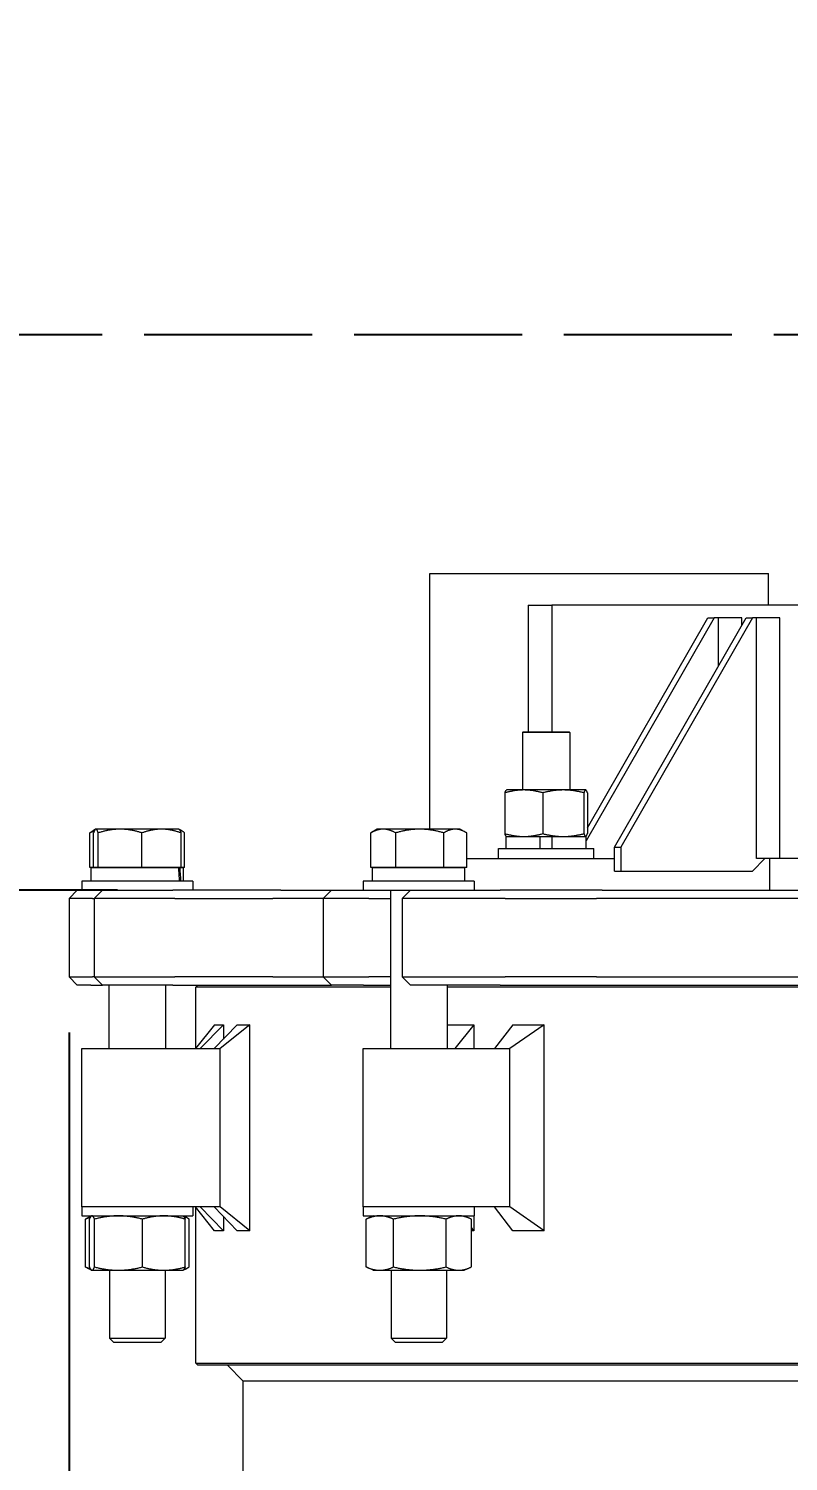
# Model space of a CAD drawing. Header units: inches. Extents: x 17 to 469, y 7 to 301.
# Drawn here: x 70.73 to 82.72, y 114.96 to 137.58 of the extents above; entities that cross this region are included whole.
import ezdxf

# ---------------------------------------------------------------- set-up
doc = ezdxf.new("R2010")
doc.units = ezdxf.units.IN
doc.header["$LTSCALE"] = 14
doc.header["$MEASUREMENT"] = 0
doc.linetypes.add('DASHED_SPACE', pattern=[0.2067, 0.1654, -0.0413])
for name, color, linetype, lineweight in [('Dimension (ANSI)', 7, 'Continuous', 25), ('Sketch Geometry (ANSI)', 7, 'Continuous', 25), ('Symbol (ANSI)', 7, 'Continuous', 25), ('Visible (ANSI)', 7, 'Continuous', 50)]:
    doc.layers.add(name, color=color, linetype=linetype, lineweight=lineweight)
doc.styles.add('MEMCOR Medium', font='arial.ttf')
doc.dimstyles.new('Default (ANSI)', dxfattribs={"dimscale": 14, "dimtxt": 0.15, "dimasz": 0.098425, "dimexe": 0.125, "dimexo": 0.0625, "dimgap": 0.031496, "dimtad": 0, "dimtih": 1, "dimtoh": 1, "dimdec": 4, "dimrnd": 1e-08, "dimzin": 3, "dimdsep": 46, "dimlunit": 5, "dimtxsty": 'MEMCOR Medium', "dimcen": 0.09, "dimdle": 0.393701, "dimclrd": 256, "dimclre": 256, "dimclrt": 256, "dimadec": 0, "dimazin": 1, "dimtfac": 0.8, "dimtofl": 0, "dimtmove": 0, "dimatfit": 3, "dimfxl": 1, "dimfrac": 1, "dimtolj": 1, "dimtzin": 4, "dimlwd": -1, "dimlwe": -1, "dimarcsym": 0})
doc.dimstyles.new('Default (ANSI)$7', dxfattribs={"dimscale": 14, "dimtxt": 0.15, "dimasz": 0.098425, "dimexe": 0.125, "dimexo": 0.0625, "dimgap": 0.031496, "dimtad": 0, "dimtih": 1, "dimtoh": 1, "dimdec": 4, "dimrnd": 1e-08, "dimzin": 3, "dimdsep": 46, "dimlunit": 5, "dimtxsty": 'MEMCOR Medium', "dimcen": 0.09, "dimdle": 0.393701, "dimclrd": 256, "dimclre": 256, "dimclrt": 256, "dimadec": 0, "dimazin": 1, "dimtfac": 0.8, "dimtofl": 0, "dimtmove": 0, "dimatfit": 3, "dimfxl": 1, "dimfrac": 1, "dimtolj": 1, "dimtzin": 4, "dimlwd": -1, "dimlwe": -1, "dimarcsym": 0})
doc.dimstyles.new('Default (ANSI)-01', dxfattribs={"dimscale": 14, "dimtxt": 0.15, "dimasz": 0.098425, "dimexe": 0.125, "dimexo": 0.0625, "dimgap": 0.031496, "dimtad": 0, "dimtih": 1, "dimtoh": 1, "dimdec": 4, "dimrnd": 1e-08, "dimzin": 3, "dimdsep": 46, "dimlunit": 5, "dimtxsty": 'MEMCOR Medium', "dimcen": 0.09, "dimdle": 0.393701, "dimclrd": 256, "dimclre": 256, "dimclrt": 256, "dimadec": 0, "dimazin": 1, "dimtfac": 0.8, "dimtofl": 0, "dimtmove": 0, "dimatfit": 3, "dimfxl": 1, "dimfrac": 1, "dimtolj": 1, "dimtzin": 4, "dimlwd": -1, "dimlwe": -1, "dimarcsym": 0})

# ---------------------------------------------------------------- blocks, each defined once
blk = doc.blocks.new('*D20')
at = {"layer": 'Defpoints', "color": 0, "transparency": 16777216}
for p in [(71.369, 122.609), (118.365, 122.609), (118.365, 112.216)]:
    blk.add_point(p, dxfattribs=at)
at = {"layer": 'Dimension (ANSI)', "transparency": 16777216}
for p, q in [((71.369, 121.734), (71.369, 110.466)), ((118.365, 121.734), (118.365, 110.466)), ((72.747, 112.216), (116.987, 112.216)), ((118.365, 112.216), (119.743, 112.216))]:
    blk.add_line(p, q, dxfattribs=at)
for points in [[(72.747, 112.445), (72.747, 111.986), (71.369, 112.216)], [(116.987, 112.445), (116.987, 111.986), (118.365, 112.216)]]:
    blk.add_solid(points, dxfattribs=at)
at = {"layer": 'Dimension (ANSI)', "transparency": 16777216, "char_height": 2.1, "attachment_point": 5, "style": 'MEMCOR Medium'}
for s, insert in [('\\A1; 47 in', (128.142, 113.707)), ('\\A1;[1193.7 mm]', (128.142, 110.429))]:
    blk.add_mtext(s, dxfattribs=dict(at, insert=insert))
blk = doc.blocks.new('*D21')
at = {"layer": 'Defpoints', "color": 0, "transparency": 16777216}
for p in [(73.008, 123.979), (40.7, 40.229), (74.632, 40.229)]:
    blk.add_point(p, dxfattribs=at)
at = {"layer": 'Dimension (ANSI)', "transparency": 16777216}
for p, q in [((72.133, 123.979), (38.95, 123.979)), ((40.7, 122.601), (40.7, 96.498)), ((40.7, 41.607), (40.7, 88.609)), ((73.757, 40.229), (38.95, 40.229))]:
    blk.add_line(p, q, dxfattribs=at)
for points in [[(40.47, 122.601), (40.929, 122.601), (40.7, 123.979)], [(40.47, 41.607), (40.929, 41.607), (40.7, 40.229)]]:
    blk.add_solid(points, dxfattribs=at)
at = {"layer": 'Dimension (ANSI)', "transparency": 16777216, "char_height": 2.1, "attachment_point": 5, "style": 'MEMCOR Medium'}
for s, insert in [('\\A1; 83{\\H0.8x;\\S3#4;} in', (40.7, 94.711)), ('\\A1;[2127.2 mm]', (40.7, 90.767))]:
    blk.add_mtext(s, dxfattribs=dict(at, insert=insert))
blk = doc.blocks.new('*D23')
at = {"layer": 'Defpoints', "color": 0, "transparency": 16777216}
for p in [(43.51, 148.744), (43.51, 132.744), (51.605, 132.744)]:
    blk.add_point(p, dxfattribs=at)
at = {"layer": 'Dimension (ANSI)', "transparency": 16777216}
for p, q in [((51.605, 147.366), (51.605, 144.026)), ((51.605, 134.122), (51.605, 137.463))]:
    blk.add_line(p, q, dxfattribs=at)
for points in [[(51.375, 147.366), (51.835, 147.366), (51.605, 148.744)], [(51.375, 134.122), (51.835, 134.122), (51.605, 132.744)]]:
    blk.add_solid(points, dxfattribs=at)
at = {"layer": 'Dimension (ANSI)', "transparency": 16777216, "insert": (51.605, 140.744), "char_height": 2.1, "attachment_point": 5, "style": 'MEMCOR Medium'}
blk.add_mtext('\\A1;\\fArial|b0|i0;\\H2.1000;16 in [406.4 mm]\\P\\fArial|b0|i0;\\H2.1000; MIN. FOR TANK HEAD REMOVAL', dxfattribs=at)
blk = doc.blocks.new('*D27')
at = {"layer": 'Defpoints', "color": 0, "transparency": 16777216}
for p in [(28.833, 132.744), (29.234, 132.744), (74.632, 40.229)]:
    blk.add_point(p, dxfattribs=at)
at = {"layer": 'Dimension (ANSI)', "transparency": 16777216}
for p, q in [((29.234, 131.366), (29.234, 82.85)), ((29.234, 41.607), (29.234, 74.985)), ((73.757, 40.229), (27.484, 40.229))]:
    blk.add_line(p, q, dxfattribs=at)
for points in [[(29.004, 131.366), (29.464, 131.366), (29.234, 132.744)], [(29.004, 41.607), (29.464, 41.607), (29.234, 40.229)]]:
    blk.add_solid(points, dxfattribs=at)
at = {"layer": 'Dimension (ANSI)', "transparency": 16777216, "char_height": 2.1, "attachment_point": 5, "style": 'MEMCOR Medium'}
for s, insert in [('\\A1; 92{\\H0.8x;\\S1#2;} in', (29.234, 81.063)), ('\\A1;[2349.9 mm]', (29.234, 77.131))]:
    blk.add_mtext(s, dxfattribs=dict(at, insert=insert))

msp = doc.modelspace()

# ---------------------------------------------------------------- linework, layer by layer
at = {"layer": 'Sketch Geometry (ANSI)', "linetype": 'DASHED_SPACE', "ltscale": 1.144592}
msp.add_line((124.887172, 132.744368), (28.832773, 132.744368), dxfattribs=at)
at = {"layer": 'Visible (ANSI)', "linetype": 'Continuous', "lineweight": 18}
for p, q in [((77.060995, 128.979368), (77.842445, 128.979368)), ((77.060995, 124.942997), (77.060995, 128.979368)), ((77.842445, 128.979368), (81.062063, 128.979368)), ((81.062063, 128.979368), (82.035078, 128.979368)), ((82.035078, 128.979368), (82.397923, 128.979368)), ((82.397923, 128.979368), (82.403459, 128.979368)), ((82.403459, 128.479368), (82.403459, 128.979368)), ((78.611613, 128.479368), (78.984824, 128.479368)), ((78.611613, 128.479368), (78.611613, 126.479368)), ((83.134999, 128.479368), (78.984824, 128.479368)), ((78.984824, 128.479368), (78.984824, 126.479368)), ((81.549302, 128.279368), (79.529069, 124.758175)), ((79.546932, 124.964098), (81.44902, 128.279368)), ((79.973792, 124.659368), (82.050715, 128.279368)), ((82.150997, 128.279368), (80.074075, 124.659368)), ((81.44902, 128.279368), (81.549302, 128.279368)), ((81.615431, 128.279368), (81.549302, 128.279368)), ((81.984257, 128.279368), (81.615431, 128.279368)), ((81.615431, 127.520684), (81.615431, 128.279368)), ((81.984257, 128.163535), (81.984257, 128.279368)), ((82.050715, 128.279368), (82.150997, 128.279368)), ((82.217126, 128.279368), (82.150997, 128.279368)), ((82.585952, 128.279368), (82.217126, 128.279368)), ((82.217126, 124.479368), (82.217126, 128.279368)), ((82.585952, 124.479368), (82.585952, 128.279368)), ((78.534069, 126.479368), (78.521569, 126.466868)), ((79.271569, 126.466868), (78.521569, 126.466868)), ((78.521569, 126.466868), (78.521569, 125.561368)), ((78.534069, 126.479368), (79.259069, 126.479368)), ((79.259069, 126.479368), (79.271569, 126.466868)), ((79.271569, 126.466868), (79.271569, 125.561368)), ((78.271569, 125.561368), (78.269794, 125.560541)), ((78.544255, 125.561368), (78.271569, 125.561368)), ((79.167486, 125.561368), (78.544255, 125.561368)), ((79.5198, 125.561368), (79.167486, 125.561368)), ((79.521569, 125.561368), (79.5198, 125.561368)), ((79.521569, 125.561368), (79.523343, 125.560541)), ((78.246206, 125.516282), (78.246206, 124.872454)), ((78.842304, 125.516282), (78.842304, 124.872454)), ((79.492667, 125.516282), (79.492667, 124.872454)), ((79.546932, 125.516282), (79.546932, 124.872454)), ((71.699248, 124.338997), (71.699248, 124.884405)), ((71.78644, 124.9412), (71.746809, 124.918319)), ((71.755889, 124.338997), (71.755889, 124.884405)), ((71.789553, 124.942997), (71.78644, 124.9412)), ((71.79265, 124.942997), (71.789553, 124.942997)), ((72.174243, 124.942997), (71.79265, 124.942997)), ((71.829411, 124.338997), (71.829411, 124.884405)), ((72.827146, 124.942997), (72.174243, 124.942997)), ((72.519075, 124.338997), (72.519075, 124.884405)), ((73.101553, 124.942997), (72.827146, 124.942997)), ((73.101553, 124.942997), (73.104665, 124.9412)), ((73.104665, 124.9412), (73.144296, 124.918319)), ((73.135216, 124.338997), (73.135216, 124.884405)), ((73.191857, 124.338997), (73.191857, 124.884405)), ((76.129096, 124.338997), (76.129096, 124.884405)), ((76.230389, 124.942997), (76.138397, 124.889885)), ((76.325771, 124.942997), (76.230389, 124.942997)), ((76.901092, 124.942997), (76.325771, 124.942997)), ((76.522445, 124.338997), (76.522445, 124.884405)), ((77.46171, 124.942997), (76.901092, 124.942997)), ((77.279739, 124.338997), (77.279739, 124.884405)), ((77.542389, 124.942997), (77.46171, 124.942997)), ((77.542389, 124.942997), (77.634381, 124.889885)), ((77.643682, 124.338997), (77.643682, 124.884405)), ((78.146569, 124.639368), (79.646569, 124.639368)), ((78.146569, 124.479368), (78.146569, 124.639368)), ((78.264069, 124.827368), (78.802569, 124.827368)), ((78.264069, 124.639368), (78.264069, 124.827368)), ((78.271569, 124.827368), (78.269794, 124.828195)), ((78.802569, 124.639368), (78.802569, 124.827368)), ((78.802569, 124.827368), (78.990569, 124.827368)), ((78.990569, 124.639368), (78.990569, 124.827368)), ((78.990569, 124.827368), (79.529069, 124.827368)), ((79.521569, 124.827368), (79.523343, 124.828195)), ((79.529069, 124.639368), (79.529069, 124.827368)), ((79.646569, 124.479368), (79.646569, 124.639368)), ((79.973792, 124.659368), (80.074075, 124.659368)), ((79.973792, 124.279368), (79.973792, 124.659368)), ((80.074075, 124.659368), (80.074075, 124.279368)), ((77.643682, 124.479368), (77.730459, 124.479368)), ((77.730459, 124.479368), (78.320582, 124.479368)), ((78.320582, 124.479368), (79.973792, 124.479368)), ((82.150997, 124.279368), (82.346933, 124.479368)), ((82.420295, 124.479368), (82.217126, 124.479368)), ((83.523403, 124.479368), (82.420295, 124.479368)), ((82.420295, 124.479368), (82.420295, 123.979368)), ((71.755889, 124.338997), (71.699248, 124.338997)), ((71.716053, 124.338993), (73.097949, 124.338993)), ((71.716053, 124.119993), (71.716053, 124.338993)), ((71.79265, 124.338997), (71.755889, 124.338997)), ((71.789553, 124.338997), (71.789553, 124.338993)), ((71.829411, 124.338997), (71.79265, 124.338997)), ((72.174243, 124.338997), (71.829411, 124.338997)), ((72.519075, 124.338997), (72.174243, 124.338997)), ((72.827146, 124.338997), (72.519075, 124.338997)), ((73.135216, 124.338997), (72.827146, 124.338997)), ((73.097949, 124.338993), (73.120592, 124.338993)), ((73.101553, 124.338997), (73.101553, 124.338993)), ((73.120592, 124.338993), (73.175053, 124.338993)), ((73.191857, 124.338997), (73.135216, 124.338997)), ((73.175053, 124.119993), (73.175053, 124.338993)), ((76.325771, 124.338997), (76.129096, 124.338997)), ((76.156889, 124.338993), (77.615806, 124.338993)), ((76.156889, 124.119993), (76.156889, 124.338993)), ((76.230389, 124.338997), (76.230389, 124.338993)), ((76.522445, 124.338997), (76.325771, 124.338997)), ((76.901092, 124.338997), (76.522445, 124.338997)), ((77.279739, 124.338997), (76.901092, 124.338997)), ((77.46171, 124.338997), (77.279739, 124.338997)), ((77.643682, 124.338997), (77.46171, 124.338997)), ((77.542389, 124.338997), (77.542389, 124.338993)), ((77.615889, 124.119993), (77.615889, 124.276469)), ((79.973792, 124.279368), (80.074075, 124.279368)), ((80.074075, 124.279368), (82.150997, 124.279368)), ((71.499171, 123.979368), (71.369171, 123.849368)), ((71.499171, 123.979368), (71.51333, 123.979368)), ((71.51333, 123.979368), (71.566112, 123.979368)), ((71.566112, 123.979368), (71.570553, 123.979368)), ((73.320553, 124.119993), (71.570553, 124.119993)), ((71.570553, 124.119993), (71.570553, 123.979368)), ((71.570553, 123.979368), (71.897674, 123.979368)), ((71.897674, 123.979368), (71.767674, 123.849368)), ((71.897674, 123.979368), (71.901589, 123.979368)), ((71.901589, 123.979368), (71.975302, 123.979368)), ((71.975302, 123.979368), (73.007806, 123.979368)), ((73.973603, 123.979368), (73.007806, 123.979368)), ((73.320553, 124.119993), (73.320553, 123.979368)), ((74.708087, 123.979368), (73.973603, 123.979368)), ((74.708087, 123.979368), (75.510094, 123.979368)), ((75.510094, 123.979368), (75.380094, 123.849368)), ((75.510094, 123.979368), (75.676833, 123.979368)), ((75.676833, 123.979368), (75.845656, 123.979368)), ((75.845656, 123.979368), (76.011389, 123.979368)), ((77.761389, 124.119993), (76.011389, 124.119993)), ((76.011389, 124.119993), (76.011389, 123.979368)), ((76.011389, 123.979368), (76.757038, 123.979368)), ((76.438889, 123.979368), (76.438889, 121.479368)), ((76.757038, 123.979368), (76.627038, 123.849368)), ((76.757038, 123.979368), (76.785642, 123.979368)), ((76.785642, 123.979368), (76.971249, 123.979368)), ((76.971249, 123.979368), (78.16951, 123.979368)), ((77.761389, 124.119993), (77.761389, 123.979368)), ((78.944019, 123.979368), (78.16951, 123.979368)), ((79.781544, 123.979368), (78.944019, 123.979368)), ((79.781544, 123.979368), (83.182569, 123.979368)), ((71.385446, 123.849368), (71.369171, 123.849368)), ((71.369171, 123.849368), (71.369171, 122.609368)), ((71.438517, 123.849368), (71.385446, 123.849368)), ((71.739523, 123.849368), (71.438517, 123.849368)), ((71.739523, 123.849368), (71.767674, 123.849368)), ((71.775831, 123.849368), (71.767674, 123.849368)), ((71.767674, 123.849368), (71.767674, 122.609368)), ((71.849948, 123.849368), (71.775831, 123.849368)), ((73.036734, 123.849368), (71.849948, 123.849368)), ((73.036734, 123.849368), (74.002531, 123.849368)), ((74.002531, 123.849368), (74.585454, 123.849368)), ((75.380094, 123.849368), (74.585454, 123.849368)), ((75.571748, 123.849368), (75.380094, 123.849368)), ((75.380094, 123.849368), (75.380094, 122.609368)), ((75.741495, 123.849368), (75.571748, 123.849368)), ((76.097676, 123.849368), (75.741495, 123.849368)), ((76.097676, 123.849368), (76.438889, 123.849368)), ((76.686628, 123.849368), (76.627038, 123.849368)), ((76.627038, 123.849368), (76.627038, 122.609368)), ((76.873252, 123.849368), (76.686628, 123.849368)), ((78.250564, 123.849368), (76.873252, 123.849368)), ((78.250564, 123.849368), (79.025072, 123.849368)), ((79.025072, 123.849368), (79.689775, 123.849368)), ((83.052569, 123.849368), (79.689775, 123.849368)), ((71.369171, 122.609368), (71.385446, 122.609368)), ((71.499171, 122.479368), (71.369171, 122.609368)), ((71.385446, 122.609368), (71.438517, 122.609368)), ((71.438517, 122.609368), (71.739523, 122.609368)), ((71.767674, 122.609368), (71.739523, 122.609368)), ((71.767674, 122.609368), (71.775831, 122.609368)), ((71.897674, 122.479368), (71.767674, 122.609368)), ((71.775831, 122.609368), (71.849948, 122.609368)), ((71.849948, 122.609368), (73.036734, 122.609368)), ((74.002531, 122.609368), (73.036734, 122.609368)), ((74.585454, 122.609368), (74.002531, 122.609368)), ((74.585454, 122.609368), (75.380094, 122.609368)), ((75.380094, 122.609368), (75.571748, 122.609368)), ((75.510094, 122.479368), (75.380094, 122.609368)), ((75.571748, 122.609368), (75.741495, 122.609368)), ((75.741495, 122.609368), (76.097676, 122.609368)), ((76.438889, 122.609368), (76.097676, 122.609368)), ((76.627038, 122.609368), (76.686628, 122.609368)), ((76.757038, 122.479368), (76.627038, 122.609368)), ((76.686628, 122.609368), (76.873252, 122.609368)), ((76.873252, 122.609368), (78.250564, 122.609368)), ((79.025072, 122.609368), (78.250564, 122.609368)), ((79.689775, 122.609368), (79.025072, 122.609368)), ((79.689775, 122.609368), (83.052569, 122.609368)), ((71.51333, 122.479368), (71.499171, 122.479368)), ((71.566112, 122.479368), (71.51333, 122.479368)), ((71.710595, 122.479368), (71.566112, 122.479368)), ((71.710595, 122.479368), (71.897674, 122.479368)), ((71.901589, 122.479368), (71.897674, 122.479368)), ((71.975302, 122.479368), (71.901589, 122.479368)), ((73.007806, 122.479368), (71.975302, 122.479368)), ((71.998053, 122.479368), (71.998053, 121.479368)), ((72.893053, 122.479368), (72.893053, 121.479368)), ((73.007806, 122.479368), (73.973603, 122.479368)), ((73.399379, 122.479368), (73.368129, 122.448118)), ((76.438889, 122.448118), (73.368129, 122.448118)), ((73.368129, 121.484419), (73.368129, 122.448118)), ((73.973603, 122.479368), (74.508048, 122.479368)), ((74.508048, 122.479368), (75.510094, 122.479368)), ((75.676833, 122.479368), (75.510094, 122.479368)), ((75.845656, 122.479368), (75.676833, 122.479368)), ((76.016622, 122.479368), (75.845656, 122.479368)), ((76.016622, 122.479368), (76.438889, 122.479368)), ((76.785642, 122.479368), (76.757038, 122.479368)), ((76.971249, 122.479368), (76.785642, 122.479368)), ((78.16951, 122.479368), (76.971249, 122.479368)), ((77.333889, 122.479368), (77.333889, 121.479368)), ((84.441, 122.448118), (77.333889, 122.448118)), ((78.16951, 122.479368), (78.944019, 122.479368)), ((78.944019, 122.479368), (79.478826, 122.479368)), ((79.478826, 122.479368), (83.182569, 122.479368)), ((73.664491, 121.85416), (73.364081, 121.479368)), ((73.803272, 121.85416), (73.436029, 121.479368)), ((74.02198, 121.85416), (73.65855, 121.479368)), ((73.664491, 121.85416), (73.803272, 121.85416)), ((74.220701, 121.85416), (73.753492, 121.479368)), ((73.803272, 121.85416), (73.803272, 121.628615)), ((74.02198, 121.85416), (74.220701, 121.85416)), ((74.220701, 118.604576), (74.220701, 121.85416)), ((77.333889, 121.85416), (77.756488, 121.85416)), ((77.756488, 121.85416), (77.458168, 121.479368)), ((77.756488, 121.85416), (77.756488, 121.479368)), ((78.369294, 121.85416), (78.081658, 121.479368)), ((78.866157, 121.85416), (78.324687, 121.479368)), ((78.369294, 121.85416), (78.866157, 121.85416)), ((78.866157, 118.604576), (78.866157, 121.85416)), ((71.570553, 121.479368), (72.640258, 121.479368)), ((71.570553, 118.979368), (71.570553, 121.479368)), ((72.640258, 121.479368), (73.753492, 121.479368)), ((73.753492, 118.979368), (73.753492, 121.479368)), ((76.011389, 121.479368), (77.431943, 121.479368)), ((76.011389, 118.979368), (76.011389, 121.479368)), ((77.431943, 121.479368), (78.324687, 121.479368)), ((78.324687, 118.979368), (78.324687, 121.479368)), ((72.640258, 118.979368), (71.570553, 118.979368)), ((72.640258, 118.979368), (71.570553, 118.979368)), ((71.570553, 118.979368), (71.570553, 118.838743)), ((73.753492, 118.979368), (72.640258, 118.979368)), ((73.320553, 118.979368), (73.320553, 118.838743)), ((73.664491, 118.604576), (73.364081, 118.979368)), ((73.368129, 116.510618), (73.368129, 118.974317)), ((73.803272, 118.604576), (73.436029, 118.979368)), ((74.02198, 118.604576), (73.65855, 118.979368)), ((74.220701, 118.604576), (73.753492, 118.979368)), ((77.431943, 118.979368), (76.011389, 118.979368)), ((77.431943, 118.979368), (76.011389, 118.979368)), ((76.011389, 118.979368), (76.011389, 118.838743)), ((78.324687, 118.979368), (77.431943, 118.979368)), ((77.761389, 118.979368), (77.761389, 118.838743)), ((78.369294, 118.604576), (78.081658, 118.979368)), ((78.866157, 118.604576), (78.324687, 118.979368)), ((71.570553, 118.838743), (73.320553, 118.838743)), ((71.627575, 118.03161), (71.627575, 118.786876)), ((71.723142, 118.837153), (71.679704, 118.816897)), ((71.689656, 118.03161), (71.689656, 118.786876)), ((71.726553, 118.838743), (71.723142, 118.837153)), ((71.770239, 118.03161), (71.770239, 118.786876)), ((72.526136, 118.03161), (72.526136, 118.786876)), ((73.164553, 118.838743), (73.167964, 118.837153)), ((73.167964, 118.837153), (73.211401, 118.816897)), ((73.201449, 118.03161), (73.201449, 118.786876)), ((73.26353, 118.03161), (73.26353, 118.786876)), ((73.803272, 118.830121), (73.803272, 118.604576)), ((76.011389, 118.838743), (77.761389, 118.838743)), ((76.056368, 118.03161), (76.056368, 118.786876)), ((76.167389, 118.838743), (76.066562, 118.791727)), ((76.487493, 118.03161), (76.487493, 118.786876)), ((77.317515, 118.03161), (77.317515, 118.786876)), ((77.605389, 118.838743), (77.706216, 118.791727)), ((77.71641, 118.03161), (77.71641, 118.786876)), ((77.756488, 118.838743), (77.756488, 118.604576)), ((73.803272, 118.604576), (73.664491, 118.604576)), ((74.220701, 118.604576), (74.02198, 118.604576)), ((77.756488, 118.604576), (77.71641, 118.654928)), ((77.756488, 118.604576), (77.71641, 118.604576)), ((78.866157, 118.604576), (78.369294, 118.604576)), ((71.723142, 117.981334), (71.679704, 118.001589)), ((71.726553, 117.979743), (71.723142, 117.981334)), ((71.726553, 117.979743), (71.729947, 117.979743)), ((71.729947, 117.979743), (72.148188, 117.979743)), ((72.008053, 117.979743), (72.008053, 116.905108)), ((72.148188, 117.979743), (72.863793, 117.979743)), ((72.863793, 117.979743), (73.164553, 117.979743)), ((72.883053, 117.979743), (72.883053, 116.905108)), ((73.164553, 117.979743), (73.167964, 117.981334)), ((73.167964, 117.981334), (73.211401, 118.001589)), ((76.167389, 117.979743), (76.066562, 118.026759)), ((76.167389, 117.979743), (76.271931, 117.979743)), ((76.271931, 117.979743), (76.902504, 117.979743)), ((76.448889, 117.979743), (76.448889, 116.905108)), ((76.902504, 117.979743), (77.516962, 117.979743)), ((77.323889, 117.979743), (77.323889, 116.905108)), ((77.516962, 117.979743), (77.605389, 117.979743)), ((77.605389, 117.979743), (77.706216, 118.026759)), ((72.008053, 116.905108), (72.883053, 116.905108)), ((72.076214, 116.838993), (72.008053, 116.905108)), ((72.814891, 116.838993), (72.076214, 116.838993)), ((72.814891, 116.838993), (72.883053, 116.905108)), ((76.448889, 116.905108), (77.323889, 116.905108)), ((76.51705, 116.838993), (76.448889, 116.905108)), ((77.255728, 116.838993), (76.51705, 116.838993)), ((77.255728, 116.838993), (77.323889, 116.905108)), ((73.368129, 116.510618), (116.3658, 116.510618)), ((73.399379, 116.479368), (73.368129, 116.510618)), ((116.334515, 116.479368), (73.399379, 116.479368)), ((74.116507, 116.229368), (73.866507, 116.479368)), ((115.613654, 116.229368), (74.116507, 116.229368)), ((74.116507, 108.729368), (74.116507, 116.229368))]:
    msp.add_line(p, q, dxfattribs=at)
for centre, major_axis, ratio, start_param, end_param in [((72.445553, 124.183742), (-0.309623, 4.136905), 0.159668462, 4.685030063, 4.737973836), ((72.445553, 124.494244), (-0.309623, 4.136905), 0.159668462, 4.609855438, 4.662904805), ((76.886389, 124.183742), (0.016875, 4.137199), 0.176279845, 4.735523003, 4.750642504)]:
    msp.add_ellipse(centre, major_axis=major_axis, ratio=ratio, start_param=start_param, end_param=end_param, dxfattribs=at)
for points, weights in [([(78.544255, 125.561368), (78.40593, 125.561368), (78.246206, 125.516282)], [1, 1.0379548493, 1]), ([(78.246206, 125.516282), (78.25883, 125.555428), (78.269794, 125.560541)], [1, 1.03279035227, 1.0089235331]), ([(78.842304, 125.516282), (78.68258, 125.561368), (78.544255, 125.561368)], [1, 1.0379548493, 1]), ([(79.167486, 125.561368), (79.016568, 125.561368), (78.842304, 125.516282)], [1, 1.0379548493, 1]), ([(79.492667, 125.516282), (79.318403, 125.561368), (79.167486, 125.561368)], [1, 1.0379548493, 1]), ([(79.5198, 125.561368), (79.507207, 125.561368), (79.492667, 125.516282)], [1, 1.0379548493, 1]), ([(79.546932, 125.516282), (79.532392, 125.561368), (79.5198, 125.561368)], [1, 1.0379548493, 1]), ([(71.699248, 124.884405), (71.723988, 124.905143), (71.746809, 124.918319)], [1, 1.01311213731, 1.01716466047]), ([(71.765998, 124.911157), (71.733676, 124.899914), (71.699248, 124.884405)], [1.01451336305, 1.00977327381, 1]), ([(71.79265, 124.942997), (71.775589, 124.942997), (71.755889, 124.884405)], [1, 1.0379548493, 1]), ([(71.829411, 124.884405), (71.809711, 124.942997), (71.79265, 124.942997)], [1, 1.0379548493, 1]), ([(72.174243, 124.942997), (72.014206, 124.942997), (71.829411, 124.884405)], [1, 1.0379548493, 1]), ([(72.519075, 124.884405), (72.33428, 124.942997), (72.174243, 124.942997)], [1, 1.0379548493, 1]), ([(72.827146, 124.942997), (72.68417, 124.942997), (72.519075, 124.884405)], [1, 1.0379548493, 1]), ([(73.135216, 124.884405), (72.970122, 124.942997), (72.827146, 124.942997)], [1, 1.0379548493, 1]), ([(73.104665, 124.9412), (73.11888, 124.932993), (73.135216, 124.884405)], [1.01101259492, 1.03127181183, 1]), ([(73.191857, 124.884405), (73.15009, 124.919416), (73.112988, 124.933257)], [1, 1.02233827534, 1.01838222707]), ([(76.325771, 124.942997), (76.234493, 124.942997), (76.129096, 124.884405)], [1, 1.0379548493, 1]), ([(76.129096, 124.884405), (76.133776, 124.887217), (76.138397, 124.889885)], [1, 1.00175790125, 1.00335296603]), ([(76.522445, 124.884405), (76.417048, 124.942997), (76.325771, 124.942997)], [1, 1.0379548493, 1]), ([(76.901092, 124.942997), (76.725362, 124.942997), (76.522445, 124.884405)], [1, 1.0379548493, 1]), ([(77.279739, 124.884405), (77.076823, 124.942997), (76.901092, 124.942997)], [1, 1.0379548493, 1]), ([(77.46171, 124.942997), (77.377257, 124.942997), (77.279739, 124.884405)], [1, 1.0379548493, 1]), ([(77.643682, 124.884405), (77.546164, 124.942997), (77.46171, 124.942997)], [1, 1.0379548493, 1]), ([(78.246206, 124.872454), (78.40593, 124.827368), (78.544255, 124.827368)], [1, 1.0379548493, 1]), ([(78.269794, 124.828195), (78.25883, 124.833308), (78.246206, 124.872454)], [1.0089235331, 1.03279035227, 1]), ([(78.544255, 124.827368), (78.68258, 124.827368), (78.842304, 124.872454)], [1, 1.0379548493, 1]), ([(78.842304, 124.872454), (79.016568, 124.827368), (79.167486, 124.827368)], [1, 1.0379548493, 1]), ([(79.167486, 124.827368), (79.318403, 124.827368), (79.492667, 124.872454)], [1, 1.0379548493, 1]), ([(79.492667, 124.872454), (79.507207, 124.827368), (79.5198, 124.827368)], [1, 1.0379548493, 1]), ([(79.5198, 124.827368), (79.532392, 124.827368), (79.546932, 124.872454)], [1, 1.0379548493, 1]), ([(71.627575, 118.786876), (71.654691, 118.805234), (71.679704, 118.816897)], [1, 1.01311213731, 1.01716466047]), ([(71.700736, 118.810557), (71.66531, 118.800604), (71.627575, 118.786876)], [1.01451336305, 1.00977327381, 1]), ([(71.729947, 118.838743), (71.711248, 118.838743), (71.689656, 118.786876)], [1, 1.0379548493, 1]), ([(71.770239, 118.786876), (71.748647, 118.838743), (71.729947, 118.838743)], [1, 1.0379548493, 1]), ([(72.148188, 118.838743), (71.972781, 118.838743), (71.770239, 118.786876)], [1, 1.0379548493, 1]), ([(72.526136, 118.786876), (72.323594, 118.838743), (72.148188, 118.838743)], [1, 1.0379548493, 1]), ([(72.863793, 118.838743), (72.707086, 118.838743), (72.526136, 118.786876)], [1, 1.0379548493, 1]), ([(73.201449, 118.786876), (73.0205, 118.838743), (72.863793, 118.838743)], [1, 1.0379548493, 1]), ([(73.167964, 118.837153), (73.183544, 118.829887), (73.201449, 118.786876)], [1.01101259492, 1.03127181183, 1]), ([(73.26353, 118.786876), (73.217751, 118.817869), (73.177086, 118.830121)], [1, 1.02233827534, 1.01838222707]), ([(76.271931, 118.838743), (76.171888, 118.838743), (76.056368, 118.786876)], [1, 1.0379548493, 1]), ([(76.056368, 118.786876), (76.061497, 118.789365), (76.066562, 118.791727)], [1, 1.00175790125, 1.00335296603]), ([(76.487493, 118.786876), (76.371974, 118.838743), (76.271931, 118.838743)], [1, 1.0379548493, 1]), ([(76.902504, 118.838743), (76.709897, 118.838743), (76.487493, 118.786876)], [1, 1.0379548493, 1]), ([(77.317515, 118.786876), (77.095111, 118.838743), (76.902504, 118.838743)], [1, 1.0379548493, 1]), ([(77.516962, 118.838743), (77.424398, 118.838743), (77.317515, 118.786876)], [1, 1.0379548493, 1]), ([(77.71641, 118.786876), (77.609526, 118.838743), (77.516962, 118.838743)], [1, 1.0379548493, 1]), ([(71.627575, 118.03161), (71.66531, 118.017882), (71.700736, 118.007929)], [1, 1.00977327381, 1.01451336305]), ([(71.679704, 118.001589), (71.654691, 118.013253), (71.627575, 118.03161)], [1.01716466047, 1.01311213731, 1]), ([(71.689656, 118.03161), (71.711248, 117.979743), (71.729947, 117.979743)], [1, 1.0379548493, 1]), ([(71.729947, 117.979743), (71.748647, 117.979743), (71.770239, 118.03161)], [1, 1.0379548493, 1]), ([(71.770239, 118.03161), (71.972781, 117.979743), (72.148188, 117.979743)], [1, 1.0379548493, 1]), ([(72.148188, 117.979743), (72.323594, 117.979743), (72.526136, 118.03161)], [1, 1.0379548493, 1]), ([(72.526136, 118.03161), (72.707086, 117.979743), (72.863793, 117.979743)], [1, 1.0379548493, 1]), ([(72.863793, 117.979743), (73.0205, 117.979743), (73.201449, 118.03161)], [1, 1.0379548493, 1]), ([(73.201449, 118.03161), (73.183544, 117.988599), (73.167964, 117.981334)], [1, 1.03127181183, 1.01101259492]), ([(73.177086, 117.988365), (73.217751, 118.000618), (73.26353, 118.03161)], [1.01838222707, 1.02233827534, 1]), ([(76.066562, 118.026759), (76.061497, 118.029121), (76.056368, 118.03161)], [1.00335296603, 1.00175790125, 1]), ([(76.056368, 118.03161), (76.171888, 117.979743), (76.271931, 117.979743)], [1, 1.0379548493, 1]), ([(76.271931, 117.979743), (76.371974, 117.979743), (76.487493, 118.03161)], [1, 1.0379548493, 1]), ([(76.487493, 118.03161), (76.709897, 117.979743), (76.902504, 117.979743)], [1, 1.0379548493, 1]), ([(76.902504, 117.979743), (77.095111, 117.979743), (77.317515, 118.03161)], [1, 1.0379548493, 1]), ([(77.317515, 118.03161), (77.424398, 117.979743), (77.516962, 117.979743)], [1, 1.0379548493, 1]), ([(77.516962, 117.979743), (77.609526, 117.979743), (77.71641, 118.03161)], [1, 1.0379548493, 1])]:
    msp.add_rational_spline(points, weights, degree=2, dxfattribs=at)

# ---------------------------------------------------------------- dimensions: what is measured, and where the dimension line sits
at = {"layer": 'Dimension (ANSI)'}
for base, p1, p2, angle, text, dimstyle, override, picture, middle in [((51.605127, 132.744368), (43.51035, 148.744368), (43.51035, 132.744368), 270, '\\fArial|b0|i0;\\H2.1000;<> in [406.4 mm]\\P\\fArial|b0|i0;\\H2.1000; MIN. FOR TANK HEAD REMOVAL', 'Default (ANSI)-01', {"dimgap": 0.031496, "dimdec": 4, "dimpost": '', "dimse1": 1, "dimse2": 1, "dimtol": 0, "dimlim": 0, "dimtp": 0, "dimtm": 0, "dimtdec": 2, "dimatfit": 1}, '*D23', (51.605127, 140.744368)), ((29.233885, 132.744368), (74.632401, 40.229368), (28.832773, 132.744368), 90, ' <> in\\X[2349.9 mm]', 'Default (ANSI)', {"dimgap": 0.031496, "dimdec": 4, "dimpost": '', "dimse2": 1, "dimtol": 0, "dimlim": 0, "dimtp": 0, "dimtm": 0, "dimtdec": 2, "dimatfit": 1}, '*D27', (29.233885, 78.91776)), ((40.699709, 40.229368), (73.007806, 123.979368), (74.632401, 40.229368), 90, ' <> in\\X[2127.2 mm]', 'Default (ANSI)', {"dimgap": 0.031496, "dimdec": 4, "dimpost": '', "dimtol": 0, "dimlim": 0, "dimtp": 0, "dimtm": 0, "dimtdec": 2, "dimatfit": 1}, '*D21', (40.699709, 92.553453)), ((118.364766, 112.215667), (71.369171, 122.609368), (118.364766, 122.609368), 180, ' <> in\\X[1193.7 mm]', 'Default (ANSI)', {"dimgap": 0.031496, "dimtih": 0, "dimtoh": 0, "dimdec": 4, "dimpost": '', "dimtol": 0, "dimlim": 0, "dimtp": 0, "dimtm": 0, "dimtdec": 2, "dimatfit": 2}, '*D20', (128.141748, 112.215667))]:
    dim = msp.add_linear_dim(base=base, p1=p1, p2=p2, angle=angle, text=text, dimstyle=dimstyle, override=override, dxfattribs=at)
    dim.commit()
    dim.dimension.update_dxf_attribs({"geometry": picture, "text_midpoint": middle, "dimtype": 160})

# ---------------------------------------------------------------- leaders
at = {"layer": 'Symbol (ANSI)', "annotation_type": 0, "has_hookline": 1, "hookline_direction": 1, "text_width": 65.476742}
msp.add_leader([(108.326969, 133.976536), (97.668174, 159.034694), (96.290221, 159.034694)], dimstyle='Default (ANSI)$7', override={"dimasz": 0.098425, "dimtad": 0, "dimldrblk": 'Dot'}, dxfattribs=at)

doc.saveas('drawing.dxf')
